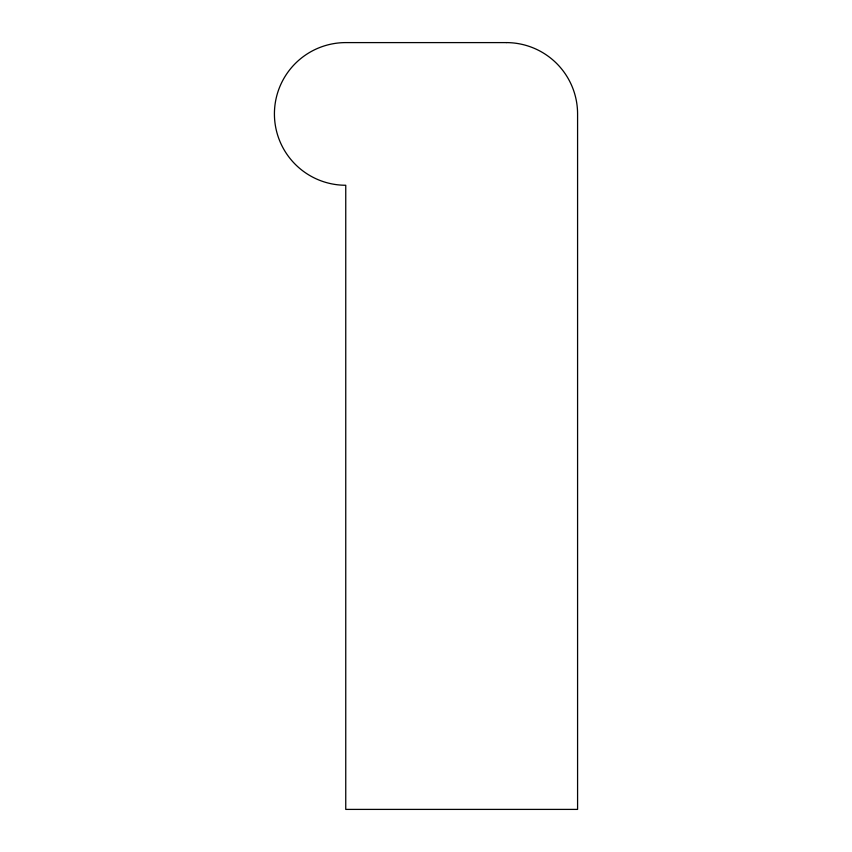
<?xml version="1.0" encoding="UTF-8"?>
<svg xmlns="http://www.w3.org/2000/svg" width="852" height="852" viewBox="0 0 852 852"><rect width="100%" height="100%" fill="white"/><g stroke="black" fill="none" stroke-linecap="round" stroke-linejoin="round"><path stroke-width="1.28" d="M506.248 42.6L345.752 42.6A71.334 71.334 0 0 0 274.419 113.934A71.334 71.334 0 0 0 345.752 185.257L345.752 809.4L577.581 809.4L577.581 113.934A71.334 71.334 0 0 0 506.248 42.6"/></g></svg>
